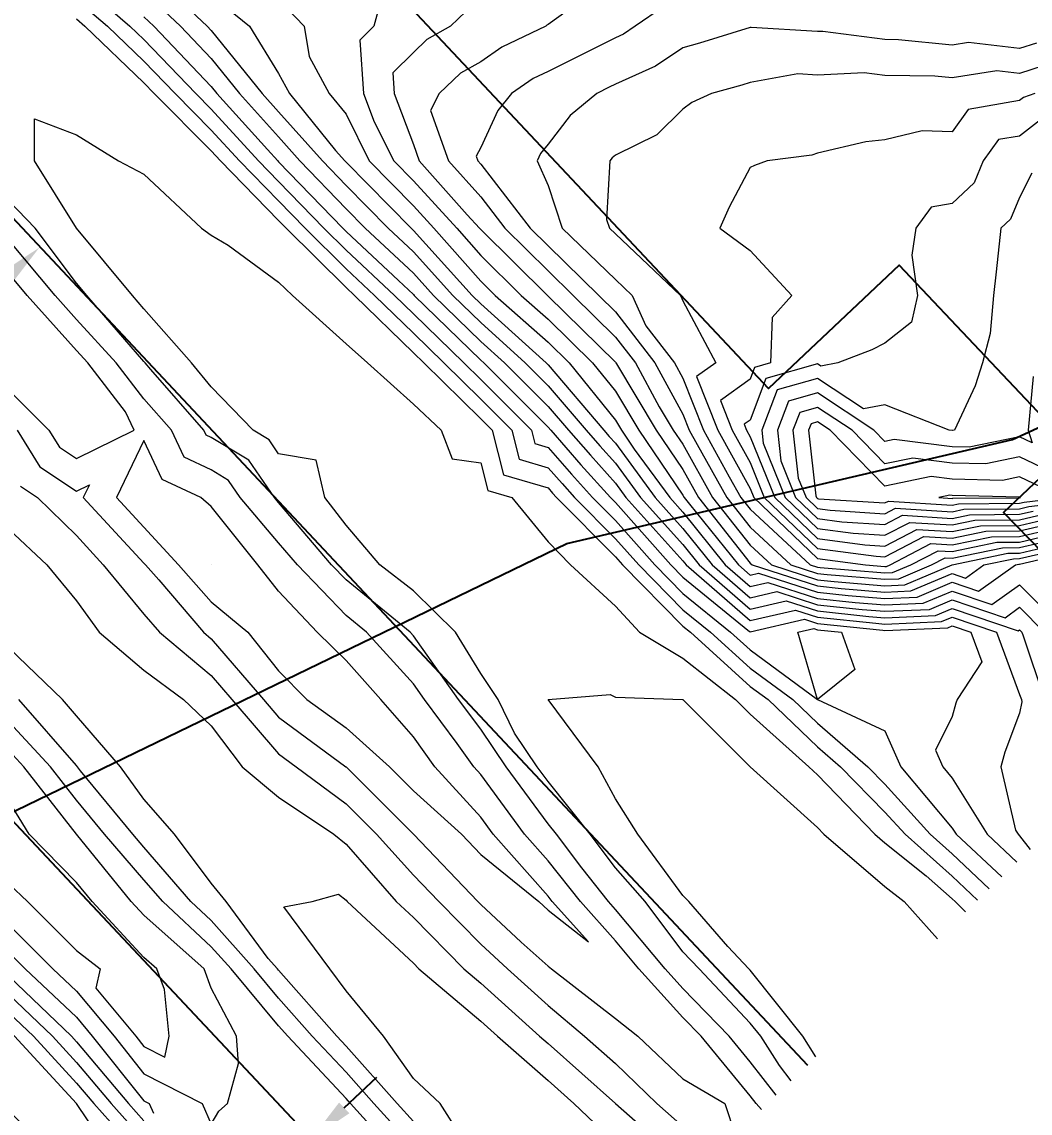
# Model space of a CAD drawing. Extents: x 634962 to 644935, y 5969185 to 5972988.
# Drawn here: x 644490.9 to 644603.1, y 5971366.5 to 5971488.1 of the extents above; entities that cross this region are included whole.
import ezdxf

# ---------------------------------------------------------------- set-up
doc = ezdxf.new("R2010")
doc.units = 0
doc.header["$LTSCALE"] = 5
doc.header["$PDSIZE"] = 0.5
doc.layers.get('Defpoints').update_dxf_attribs({"color": 9})
for name, color, linetype in [('AS-POWER-OH-ATCO PIPELINES', 241, 'foc-OHPOWER'), ('L-TITLEDB', 4, 'Continuous'), ('L-TITLEDB-T', 4, 'Continuous'), ('P-TXT', 4, 'Continuous'), ('T-CREEK', 160, 'Continuous')]:
    doc.layers.add(name, color=color, linetype=linetype)
doc.layers.add('C-TOPO-MAJR', color=7, linetype='Continuous', lineweight=15, true_color=0xd3aa5f)
doc.layers.add('C-TOPO-MINR', color=7, linetype='Continuous', lineweight=13, true_color=0xe9d5af)
doc.styles.add('4.5', font='ARIALN.TTF', dxfattribs={"height": 4.5})
doc.styles.add('foc-LtypeFont', font='ARIALN.TTF', dxfattribs={"height": 7.35})
doc.linetypes.add('foc-OHPOWER', pattern='A,10,-1,["O/P",foc-LtypeFont,S=0.2,R=0,X=-0.5,Y=-0.75],-3.25', length=14.25)
doc.linetypes.add('foc-TOPO-flowdirection-NOLINE', pattern='A,0,[">",foc-LtypeFont,S=0.3,R=0,X=0,Y=-0.945],-20,[">",foc-LtypeFont,S=0.3,R=0,X=0,Y=-0.945],0', length=20)
doc.dimstyles.new('Compass 2 500', dxfattribs={"dimscale": 2.5, "dimtxt": 4.5, "dimasz": 2, "dimexe": 0.2, "dimexo": 0.0625, "dimgap": 0.5, "dimtad": 0, "dimtih": 1, "dimtoh": 1, "dimzin": 0, "dimdsep": 46, "dimtxsty": '4.5', "dimcen": 0.1, "dimse1": 1, "dimse2": 1, "dimclrd": 256, "dimclrt": 256, "dimaunit": 1, "dimadec": 4, "dimazin": 0, "dimtfac": 0.06, "dimtofl": 0, "dimtmove": 0, "dimatfit": 1, "dimfxl": 0.2, "dimtolj": 1, "dimtzin": 0, "dimlwd": -1, "dimarcsym": 0})

# ---------------------------------------------------------------- blocks, each defined once
blk = doc.blocks.new('*D471')
at = {"layer": 'Defpoints', "color": 0, "transparency": 16777216}
for p in [(644501.25, 5971343.19), (644597.49, 5971284.4), (644575.6, 5971263.88)]:
    blk.add_point(p, dxfattribs=at)
at = {"layer": 'L-TITLEDB-T', "transparency": 16777216}
for p, q in [((644526.79, 5971367.13), (644530.43, 5971370.55)), ((644497.6, 5971339.77), (644493.95, 5971336.35)), ((644493.95, 5971336.35), (644488.95, 5971336.35))]:
    blk.add_line(p, q, dxfattribs=at)
for points in [[(644526.22, 5971367.73), (644527.36, 5971366.52), (644523.14, 5971363.71)], [(644497.03, 5971340.37), (644498.17, 5971339.16), (644501.25, 5971343.19)]]:
    blk.add_solid(points, dxfattribs=at)
at = {"layer": 'L-TITLEDB-T', "transparency": 16777216, "insert": (644471.64, 5971336.35), "char_height": 4.5, "attachment_point": 5, "style": '4.5', "bg_fill": 3, "box_fill_scale": 1.1, "bg_fill_color": 256, "bg_fill_true_color": 13158600, "bg_fill_transparency": 0}
blk.add_mtext('\\A1;30.18 Railway\\PPlan 6276 BB', dxfattribs=at)
blk = doc.blocks.new('*D477')
at = {"layer": 'Defpoints', "color": 0, "transparency": 16777216}
for p in [(644480.35, 5971547.07), (644445.05, 5971514.07), (644528.15, 5971495.93)]:
    blk.add_point(p, dxfattribs=at)
at = {"layer": 'P-TXT', "transparency": 16777216}
for p, q in [((644531.8, 5971499.35), (644535.45, 5971502.76)), ((644535.45, 5971502.76), (644540.45, 5971502.76)), ((644489.2, 5971459.52), (644485.54, 5971456.11))]:
    blk.add_line(p, q, dxfattribs=at)
for points in [[(644531.23, 5971499.96), (644532.37, 5971498.74), (644528.15, 5971495.93)], [(644488.63, 5971460.13), (644489.77, 5971458.91), (644492.85, 5971462.93)]]:
    blk.add_solid(points, dxfattribs=at)
at = {"layer": 'P-TXT', "transparency": 16777216, "insert": (644565.14, 5971502.76), "char_height": 4.5, "attachment_point": 5, "style": '4.5', "bg_fill": 3, "box_fill_scale": 1.1, "bg_fill_color": 256, "bg_fill_true_color": 13158600, "bg_fill_transparency": 0}
blk.add_mtext('\\A1;Variable Width Road \\PPlan 082 3749', dxfattribs=at)

msp = doc.modelspace()

# ---------------------------------------------------------------- linework, layer by layer
at = {"layer": 'AS-POWER-OH-ATCO PIPELINES', "ltscale": 0.5, "flags": 128}
msp.add_lwpolyline([(644183.888, 5971725.162), (644545.356, 5971339.953)], dxfattribs=at)
at = {"layer": 'C-TOPO-MAJR', "lineweight": 15, "flags": 128}
for points, elevation in [([(644496.992, 5971492.738), (644502.928, 5971487.576), (644504.49, 5971486.076), (644510.258, 5971480.078), (644511.988, 5971478.334), (644517.253, 5971472.58), (644519.487, 5971470.298), (644524.52, 5971465.082), (644526.985, 5971462.634), (644532.372, 5971457.583), (644534.483, 5971455.534), (644540.092, 5971450.085), (644541.981, 5971448.224), (644547.618, 5971442.587), (644547.997, 5971441.105), (644549.479, 5971440.67), (644552.083, 5971437.694), (644554.428, 5971435.089), (644556.977, 5971432.523), (644561.351, 5971427.591), (644564.475, 5971424.41), (644569.791, 5971420.093), (644571.973, 5971418.117), (644579.471, 5971412.595), (644577.29, 5971420.093), (644579.06, 5971420.504), (644579.471, 5971420.371), (644582.137, 5971420.093), (644583.608, 5971415.957), (644579.471, 5971412.595), (644586.969, 5971409.114), (644588.727, 5971405.097), (644594.467, 5971398.293), (644594.898, 5971397.599), (644599.973, 5971392.851)], 703.82), ([(644519.487, 5971490.575), (644522.324, 5971487.576), (644522.873, 5971484.189), (644525.11, 5971480.078), (644526.985, 5971477.76), (644529.575, 5971472.58), (644534.483, 5971467.581), (644536.77, 5971465.082), (644541.981, 5971459.169), (644543.582, 5971457.583), (644549.479, 5971452.392), (644551.826, 5971450.085), (644556.977, 5971443.716), (644557.65, 5971442.587), (644559.077, 5971440.488), (644563.016, 5971435.089), (644564.475, 5971433.463), (644569.207, 5971427.591), (644571.973, 5971425.187), (644573.925, 5971425.64), (644579.471, 5971423.851), (644583.648, 5971423.415), (644586.969, 5971423.139), (644591.239, 5971423.321), (644594.467, 5971424.679), (644598.878, 5971423.181), (644601.965, 5971425.386), (644607.171, 5971420.093)], 701.82), ([(644603.853, 5971485.688), (644601.965, 5971485.076), (644596.283, 5971485.761), (644594.467, 5971485.473), (644588.489, 5971486.056), (644586.969, 5971486.076), (644580.048, 5971486.999), (644579.471, 5971486.971), (644572.103, 5971487.446), (644571.973, 5971487.423), (644566.349, 5971485.701), (644564.475, 5971485.177), (644561.44, 5971483.113), (644556.977, 5971481.112), (644556.287, 5971480.767), (644554.908, 5971480.078), (644551.939, 5971477.617), (644549.479, 5971474.454), (644548.646, 5971473.413), (644548.258, 5971472.58), (644549.479, 5971469.817), (644551.057, 5971465.082), (644556.977, 5971459.363), (644558.852, 5971457.583), (644560.364, 5971454.197), (644563.551, 5971450.085), (644564.475, 5971448.386), (644566.788, 5971442.587), (644569.652, 5971437.41), (644570.947, 5971435.089), (644571.973, 5971433.79), (644578.662, 5971427.591), (644579.471, 5971427.33), (644579.763, 5971427.3), (644586.969, 5971426.701), (644587.823, 5971426.737), (644589.853, 5971427.591), (644592.889, 5971429.17), (644594.467, 5971429.072), (644599.441, 5971430.116), (644601.965, 5971430.137), (644605.984, 5971431.071)], 699.821), ([(644489.494, 5971446.998), (644493.905, 5971442.587), (644495.091, 5971440.686), (644496.992, 5971439.426), (644503.393, 5971442.587), (644502.445, 5971444.632), (644498.255, 5971450.085), (644496.992, 5971451.464), (644491.504, 5971457.583), (644489.494, 5971459.99)], 703.82), ([(644603.491, 5971448.559), (644602.912, 5971442.587), (644603.358, 5971441.195), (644601.965, 5971441.86), (644596.365, 5971440.69), (644594.467, 5971440.735), (644588.004, 5971441.553), (644586.969, 5971441.338), (644585.75, 5971442.587), (644579.471, 5971446.739), (644576.24, 5971445.819), (644575.007, 5971442.587), (644575.381, 5971439.179), (644577.03, 5971435.089), (644579.471, 5971432.748), (644582.163, 5971432.398), (644586.969, 5971432.09), (644588.942, 5971433.116), (644594.467, 5971432.775), (644596.38, 5971433.176), (644601.965, 5971433.222), (644603.48, 5971433.575)], 697.821), ([(644489.494, 5971387.472), (644494.364, 5971382.603), (644496.992, 5971380.127), (644501.165, 5971375.105), (644504.49, 5971370.939), (644510.959, 5971367.607), (644511.988, 5971365.324), (644512.822, 5971366.773), (644513.799, 5971367.607), (644515.029, 5971372.064), (644514.801, 5971375.105), (644514.801, 5971375.105), (644511.988, 5971380.461), (644511.199, 5971382.603), (644504.49, 5971388.578), (644503.078, 5971390.101), (644496.992, 5971397.599), (644491.127, 5971405.097), (644489.494, 5971406.87)], 703.82), ([(644502.042, 5971360.108), (644496.992, 5971367.607), (644490.075, 5971375.105), (644489.494, 5971375.662), (644482.157, 5971382.603), (644481.996, 5971382.75), (644481.017, 5971383.581), (644480.87, 5971382.603), (644479.809, 5971377.292), (644481.81, 5971375.105), (644481.996, 5971374.849), (644488.714, 5971367.607), (644489.494, 5971366.812), (644495.902, 5971360.108)], 705.819)]:
    msp.add_lwpolyline(points, dxfattribs=dict(at, elevation=elevation))
at = {"layer": 'C-TOPO-MAJR', "lineweight": 15, "elevation": 703.82, "flags": 128}
msp.add_lwpolyline([(644549.947, 5971390.101), (644549.479, 5971390.693), (644543.376, 5971397.599), (644541.981, 5971399.503), (644536.873, 5971405.097), (644534.483, 5971408.463), (644530.867, 5971412.595), (644526.985, 5971416.944), (644523.771, 5971420.093), (644519.487, 5971424.657), (644517.16, 5971427.591), (644511.988, 5971434.111), (644510.835, 5971435.089), (644506.519, 5971437.117), (644504.49, 5971441.434), (644501.435, 5971435.089), (644504.49, 5971431.79), (644508.331, 5971427.591), (644511.988, 5971423.483), (644516.045, 5971420.093), (644519.487, 5971415.808), (644522.636, 5971412.595), (644526.985, 5971409.444), (644531.822, 5971405.097), (644534.483, 5971402.437), (644539.839, 5971397.599), (644541.981, 5971395.336), (644548.433, 5971390.101), (644549.479, 5971389.164), (644553.979, 5971385.601), (644549.947, 5971390.101)], close=True, dxfattribs=at)
at = {"layer": 'C-TOPO-MINR', "lineweight": 13, "flags": 128}
for points, elevation in [([(644504.49, 5971494.233), (644511.543, 5971487.576), (644511.988, 5971487.107), (644517.659, 5971480.078), (644519.487, 5971478.046), (644524.36, 5971472.58), (644526.985, 5971469.841), (644531.663, 5971465.082), (644534.483, 5971462.463), (644538.874, 5971457.583), (644541.981, 5971454.563), (644546.941, 5971450.085), (644549.479, 5971447.547), (644553.721, 5971442.587), (644555.241, 5971440.851), (644556.977, 5971438.922), (644559.774, 5971435.089), (644564.475, 5971429.85), (644566.295, 5971427.591), (644571.973, 5971422.656), (644575.979, 5971423.585), (644579.471, 5971422.459), (644585.202, 5971421.861), (644586.969, 5971421.714), (644592.606, 5971421.955), (644594.467, 5971422.738), (644601.818, 5971420.24), (644601.965, 5971420.345), (644602.213, 5971420.093), (644602.355, 5971419.703), (644604.745, 5971412.595)], 702.62), ([(644504.49, 5971491.43), (644508.573, 5971487.576), (644511.988, 5971483.983), (644515.139, 5971480.078), (644519.487, 5971475.243), (644521.861, 5971472.58), (644526.985, 5971467.233), (644529.1, 5971465.082), (644534.483, 5971460.083), (644536.732, 5971457.583), (644541.981, 5971452.48), (644544.634, 5971450.085), (644549.479, 5971445.24), (644551.748, 5971442.587), (644554.188, 5971439.799), (644556.977, 5971436.7), (644558.152, 5971435.089), (644564.475, 5971428.043), (644564.839, 5971427.591), (644571.973, 5971421.39), (644577.006, 5971422.558), (644579.471, 5971421.763), (644585.979, 5971421.084), (644586.969, 5971421.001), (644593.289, 5971421.272), (644594.467, 5971421.767), (644599.395, 5971420.093), (644601.965, 5971413.171), (644602.159, 5971412.595), (644602.221, 5971412.34), (644601.965, 5971411.096), (644600.33, 5971406.733), (644599.873, 5971405.097), (644601.511, 5971398.053), (644601.793, 5971397.599), (644601.965, 5971397.438), (644603.13, 5971395.909)], 703.02), ([(644511.988, 5971491.068), (644516.237, 5971487.576), (644519.487, 5971482.307), (644520.7, 5971480.078), (644525.831, 5971473.733), (644526.86, 5971472.58), (644526.985, 5971472.449), (644534.226, 5971465.082), (644534.483, 5971464.843), (644541.017, 5971457.583), (644541.981, 5971456.646), (644549.248, 5971450.085), (644549.479, 5971449.855), (644555.694, 5971442.587), (644556.293, 5971441.903), (644556.977, 5971441.143), (644561.395, 5971435.089), (644564.475, 5971431.656), (644567.751, 5971427.591), (644571.973, 5971423.921), (644574.952, 5971424.612), (644579.471, 5971423.155), (644584.425, 5971422.638), (644586.969, 5971422.426), (644591.922, 5971422.638), (644594.467, 5971423.709), (644600.348, 5971421.71), (644601.965, 5971422.866), (644604.692, 5971420.093)], 702.22), ([(644531.022, 5971491.037), (644530.094, 5971487.576), (644528.539, 5971486.021), (644528.945, 5971480.078), (644530.121, 5971476.942), (644532.302, 5971472.58), (644534.483, 5971470.358), (644539.312, 5971465.082), (644541.981, 5971462.053), (644546.494, 5971457.583), (644549.479, 5971454.956), (644554.434, 5971450.085), (644556.977, 5971446.941), (644559.573, 5971442.587), (644564.475, 5971435.372), (644564.633, 5971435.089), (644565.225, 5971434.339), (644570.663, 5971427.591), (644571.973, 5971426.452), (644572.898, 5971426.667), (644579.471, 5971424.547), (644582.871, 5971424.192), (644586.969, 5971423.851), (644590.556, 5971424.004), (644594.467, 5971425.65), (644597.408, 5971424.651), (644601.524, 5971427.591), (644601.889, 5971427.668), (644601.965, 5971427.668), (644607.986, 5971429.068)], 701.42), ([(644553.717, 5971490.836), (644549.479, 5971487.764), (644549.358, 5971487.697), (644549.211, 5971487.576), (644544.335, 5971485.222), (644541.981, 5971483.606), (644539.731, 5971482.327), (644537.367, 5971480.078), (644536.389, 5971478.171), (644538.395, 5971472.58), (644541.981, 5971468.556), (644544.669, 5971465.082), (644549.479, 5971460.316), (644552.264, 5971457.583), (644556.977, 5971452.959), (644559.205, 5971450.085), (644561.857, 5971445.205), (644563.418, 5971442.587), (644564.475, 5971441.031), (644567.79, 5971435.089), (644571.973, 5971429.791), (644574.347, 5971427.591), (644579.471, 5971425.938), (644581.317, 5971425.746), (644586.969, 5971425.276), (644589.19, 5971425.371), (644594.467, 5971427.591), (644600.665, 5971428.892), (644601.965, 5971428.903), (644606.985, 5971430.07)], 700.62), ([(644496.992, 5971490.564), (644500.429, 5971487.576), (644504.49, 5971483.677), (644507.951, 5971480.078), (644511.988, 5971476.009), (644515.126, 5971472.58), (644519.487, 5971468.124), (644522.423, 5971465.082), (644526.985, 5971460.551), (644530.15, 5971457.583), (644534.483, 5971453.376), (644537.871, 5971450.085), (644541.981, 5971446.035), (644545.429, 5971442.587), (644546.253, 5971439.361), (644549.479, 5971438.415), (644551.031, 5971436.641), (644552.428, 5971435.089), (644556.977, 5971430.51), (644559.566, 5971427.591), (644564.475, 5971422.592), (644567.553, 5971420.093), (644571.973, 5971416.091), (644576.72, 5971412.595), (644579.471, 5971409.964), (644585.076, 5971405.097), (644586.969, 5971403.165), (644592.015, 5971397.599), (644594.467, 5971395.412), (644598.582, 5971391.503)], 704.219), ([(644562.333, 5971489.718), (644559.182, 5971487.576), (644557.87, 5971486.683), (644556.977, 5971486.283), (644552.84, 5971484.215), (644549.479, 5971482.534), (644547.822, 5971481.734), (644545.409, 5971480.078), (644543.885, 5971478.173), (644541.981, 5971474.08), (644541.472, 5971473.088), (644541.655, 5971472.58), (644541.981, 5971472.214), (644547.498, 5971465.082), (644549.479, 5971463.119), (644555.12, 5971457.583), (644556.977, 5971455.762), (644561.378, 5971450.085), (644564.475, 5971444.387), (644565.193, 5971442.587), (644566.082, 5971440.98), (644569.369, 5971435.089), (644571.973, 5971431.79), (644576.504, 5971427.591), (644579.471, 5971426.634), (644580.54, 5971426.523), (644586.969, 5971425.988), (644588.506, 5971426.054), (644592.16, 5971427.591), (644593.678, 5971428.38), (644594.467, 5971428.332), (644600.053, 5971429.504), (644601.965, 5971429.52), (644606.484, 5971430.57)], 700.22), ([(644496.992, 5971488.391), (644497.93, 5971487.576), (644504.49, 5971481.277), (644505.644, 5971480.078), (644511.988, 5971473.684), (644512.999, 5971472.58), (644519.487, 5971465.951), (644520.326, 5971465.082), (644526.985, 5971458.469), (644527.929, 5971457.583), (644534.483, 5971451.218), (644535.649, 5971450.085), (644541.981, 5971443.846), (644543.24, 5971442.587), (644544.509, 5971437.618), (644549.479, 5971436.16), (644549.979, 5971435.589), (644550.429, 5971435.089), (644556.977, 5971428.497), (644557.78, 5971427.591), (644564.475, 5971420.775), (644565.314, 5971420.093), (644571.973, 5971414.064), (644573.968, 5971412.595), (644579.471, 5971407.333), (644582.046, 5971405.097), (644586.969, 5971400.072), (644589.212, 5971397.599), (644594.467, 5971392.913), (644597.279, 5971390.242)], 704.619), ([(644504.49, 5971488.627), (644505.604, 5971487.576), (644511.988, 5971480.859), (644512.619, 5971480.078), (644518.238, 5971473.828), (644519.38, 5971472.58), (644519.487, 5971472.471), (644526.618, 5971465.082), (644526.985, 5971464.717), (644532.816, 5971459.25), (644534.483, 5971457.702), (644534.59, 5971457.583), (644541.981, 5971450.398), (644542.327, 5971450.085), (644549.479, 5971442.933), (644549.775, 5971442.587), (644553.136, 5971438.746), (644556.427, 5971435.089), (644556.977, 5971434.536), (644563.136, 5971427.591), (644564.475, 5971426.228), (644571.732, 5971420.335), (644571.973, 5971420.125), (644578.033, 5971421.531), (644579.471, 5971421.067), (644586.756, 5971420.307), (644586.969, 5971420.289), (644593.972, 5971420.588), (644594.467, 5971420.797), (644596.538, 5971420.093), (644597.762, 5971416.798), (644595.03, 5971412.595), (644594.876, 5971412.186), (644594.467, 5971410.72), (644592.593, 5971406.971), (644593.413, 5971405.097), (644594.467, 5971403.847), (644598.346, 5971397.599), (644601.667, 5971394.492)], 703.42), ([(644540.329, 5971489.228), (644538.62, 5971487.576), (644535.982, 5971486.076), (644534.483, 5971484.65), (644532.197, 5971482.364), (644532.353, 5971480.078), (644534.483, 5971474.398), (644535.135, 5971472.58), (644540.481, 5971466.581), (644541.854, 5971465.082), (644541.981, 5971464.937), (644549.406, 5971457.583), (644549.479, 5971457.519), (644553.223, 5971453.839), (644556.977, 5971450.156), (644557.031, 5971450.085), (644557.096, 5971449.966), (644561.495, 5971442.587), (644564.475, 5971438.202), (644566.211, 5971435.089), (644571.973, 5971427.791), (644572.189, 5971427.591), (644579.471, 5971425.243), (644582.094, 5971424.969), (644586.969, 5971424.563), (644589.873, 5971424.688), (644594.467, 5971426.621), (644595.938, 5971426.121), (644597.996, 5971427.591), (644601.277, 5971428.28), (644601.965, 5971428.285), (644607.486, 5971429.569)], 701.02), ([(644605.95, 5971483.591), (644601.965, 5971482.299), (644599.44, 5971482.603), (644594.467, 5971481.815), (644592.542, 5971482.003), (644586.969, 5971482.077), (644584.662, 5971482.385), (644579.471, 5971482.134), (644577.273, 5971482.275), (644571.973, 5971481.302), (644571.036, 5971481.015), (644567.688, 5971480.078), (644565.474, 5971479.078), (644564.475, 5971478.348), (644561.591, 5971475.463), (644556.977, 5971473.222), (644556.626, 5971472.931), (644556.352, 5971472.58), (644555.99, 5971466.068), (644556.319, 5971465.082), (644556.977, 5971464.446), (644564.207, 5971457.583), (644564.475, 5971456.984), (644568.144, 5971450.085), (644566.001, 5971448.559), (644568.384, 5971442.587), (644571.973, 5971436.099), (644572.38, 5971435.089), (644579.471, 5971428.288), (644584.827, 5971427.591), (644586.969, 5971427.413), (644587.14, 5971427.42), (644587.546, 5971427.591), (644592.1, 5971429.959), (644594.467, 5971429.813), (644598.828, 5971430.728), (644601.965, 5971430.754), (644605.483, 5971431.572)], 699.421), ([(644603.68, 5971480.078), (644602.41, 5971479.633), (644601.965, 5971479.288), (644596.236, 5971478.309), (644594.467, 5971475.823), (644591.135, 5971475.912), (644586.969, 5971474.907), (644584.86, 5971474.689), (644579.471, 5971473.445), (644578.828, 5971473.223), (644573.85, 5971472.58), (644572.474, 5971472.079), (644571.973, 5971471.828), (644569.646, 5971467.409), (644568.599, 5971465.082), (644571.973, 5971462.582), (644576.628, 5971457.583), (644574.427, 5971455.129), (644574.237, 5971450.085), (644572.475, 5971449.583), (644571.973, 5971448.268), (644568.655, 5971445.905), (644569.979, 5971442.587), (644571.973, 5971438.982), (644573.542, 5971435.089), (644579.471, 5971429.403), (644586.008, 5971428.552), (644586.969, 5971428.491), (644591.31, 5971430.748), (644594.467, 5971430.553), (644598.216, 5971431.34), (644601.965, 5971431.371), (644604.982, 5971432.072)], 699.021), ([(644604.632, 5971477.412), (644601.965, 5971475.342), (644599.607, 5971474.939), (644597.928, 5971472.58), (644596.899, 5971470.148), (644594.467, 5971467.844), (644592.134, 5971467.415), (644590.429, 5971465.082), (644589.968, 5971462.083), (644590.611, 5971457.583), (644589.933, 5971454.62), (644586.969, 5971452.273), (644585.511, 5971451.544), (644581.721, 5971450.085), (644579.828, 5971449.728), (644579.471, 5971449.964), (644573.73, 5971448.329), (644571.973, 5971443.723), (644571.31, 5971443.251), (644571.574, 5971442.587), (644571.973, 5971441.866), (644574.705, 5971435.089), (644579.471, 5971430.518), (644584.726, 5971429.834), (644586.969, 5971429.691), (644590.521, 5971431.538), (644594.467, 5971431.294), (644597.604, 5971431.952), (644601.965, 5971431.988), (644604.481, 5971432.573)], 698.621), ([(644576.541, 5971370.156), (644575.233, 5971371.844), (644573.145, 5971375.105), (644571.973, 5971376.575), (644566.28, 5971382.603), (644564.475, 5971384.514), (644560.285, 5971390.101), (644556.977, 5971393.85), (644554.165, 5971397.599), (644549.479, 5971403.456), (644548.272, 5971405.097), (644545.73, 5971408.846), (644543.925, 5971412.595), (644541.981, 5971415.511), (644539.185, 5971420.093), (644534.483, 5971424.717), (644530.734, 5971427.591), (644526.985, 5971432.014), (644524.633, 5971435.089), (644523.652, 5971439.255), (644519.487, 5971439.949), (644518.415, 5971441.516), (644516.637, 5971442.587), (644511.988, 5971447.43), (644509.791, 5971450.085), (644504.49, 5971456.113), (644503.22, 5971457.583), (644496.992, 5971465.081), (644496.992, 5971465.082), (644496.989, 5971465.085), (644492.307, 5971472.58), (644492.307, 5971477.265), (644496.992, 5971475.463), (644501.678, 5971472.58), (644504.49, 5971471.079), (644510.917, 5971465.082), (644511.988, 5971464.292), (644513.863, 5971463.207), (644519.487, 5971459.083), (644521.038, 5971457.583), (644526.985, 5971452.194), (644529.394, 5971450.085), (644534.483, 5971445.49), (644537.586, 5971442.587), (644538.794, 5971439.401), (644541.981, 5971438.946), (644542.765, 5971435.874), (644545.441, 5971435.089), (644549.479, 5971430.169), (644551.978, 5971427.591), (644556.977, 5971423.009), (644559.669, 5971420.093), (644564.475, 5971417.209), (644570.356, 5971412.595), (644571.973, 5971410.978), (644578.493, 5971405.097), (644579.471, 5971404.215), (644585.837, 5971397.599), (644586.969, 5971396.631), (644591.584, 5971392.985), (644594.467, 5971390.413), (644594.796, 5971390.101), (644595.941, 5971388.946)], 705.019), ([(644603.329, 5971471.216), (644601.965, 5971468.49), (644600.952, 5971466.095), (644599.882, 5971465.082), (644599.341, 5971460.208), (644599.05, 5971457.583), (644598.697, 5971453.354), (644597.853, 5971450.085), (644597.027, 5971447.525), (644594.734, 5971442.587), (644594.514, 5971442.541), (644594.467, 5971442.542), (644594.111, 5971442.587), (644586.969, 5971445.417), (644584.589, 5971444.968), (644579.471, 5971448.352), (644574.985, 5971447.074), (644573.273, 5971442.587), (644573.434, 5971441.127), (644575.867, 5971435.089), (644579.471, 5971431.633), (644583.445, 5971431.116), (644586.969, 5971430.89), (644589.732, 5971432.327), (644594.467, 5971432.034), (644596.992, 5971432.564), (644601.965, 5971432.605), (644603.981, 5971433.074)], 698.221), ([(644574.861, 5971368.529), (644571.973, 5971372.257), (644569.63, 5971375.105), (644564.475, 5971380.426), (644562.51, 5971382.603), (644556.977, 5971389.229), (644556.196, 5971390.101), (644553.227, 5971393.851), (644550.416, 5971397.599), (644549.479, 5971398.77), (644544.825, 5971405.097), (644541.981, 5971409.291), (644539.513, 5971412.595), (644534.483, 5971419.691), (644534.12, 5971420.093), (644526.985, 5971425.914), (644525.371, 5971427.591), (644519.487, 5971434.53), (644519.012, 5971435.089), (644516.16, 5971439.261), (644511.988, 5971441.774), (644511.435, 5971442.034), (644511.175, 5971442.587), (644505.242, 5971449.334), (644504.62, 5971450.085), (644504.49, 5971450.233), (644498.136, 5971457.583), (644496.992, 5971458.96), (644492.378, 5971465.082), (644489.494, 5971468.105)], 704.619), ([(644573.232, 5971366.951), (644572.635, 5971367.607), (644571.973, 5971368.461), (644566.506, 5971375.105), (644564.475, 5971377.201), (644559.598, 5971382.603), (644556.977, 5971385.741), (644553.072, 5971390.101), (644549.479, 5971394.639), (644546.863, 5971397.599), (644541.981, 5971404.264), (644541.22, 5971405.097), (644539.357, 5971407.721), (644535.716, 5971412.595), (644534.483, 5971414.335), (644529.282, 5971420.093), (644526.985, 5971421.968), (644521.575, 5971427.591), (644519.487, 5971430.053), (644515.216, 5971435.089), (644513.905, 5971437.006), (644511.988, 5971438.161), (644508.977, 5971439.576), (644507.562, 5971442.587), (644504.49, 5971446.08), (644501.412, 5971450.085), (644496.992, 5971454.912), (644494.596, 5971457.583), (644489.494, 5971463.693)], 704.219), ([(644607.642, 5971436.91), (644601.965, 5971439.622), (644598.216, 5971438.838), (644594.467, 5971438.929), (644590.072, 5971439.485), (644586.969, 5971438.838), (644583.312, 5971442.587), (644579.471, 5971445.127), (644577.495, 5971444.564), (644576.741, 5971442.587), (644577.329, 5971437.232), (644578.192, 5971435.089), (644579.471, 5971433.863), (644580.881, 5971433.679), (644586.969, 5971433.29), (644588.153, 5971433.905), (644594.467, 5971433.516), (644595.768, 5971433.789), (644601.965, 5971433.84), (644602.979, 5971434.075), (644609.464, 5971434.851)], 697.421), ([(644490.376, 5971442.587), (644492.917, 5971438.512), (644496.992, 5971435.812), (644498.42, 5971436.517), (644497.733, 5971435.089), (644504.49, 5971427.791), (644504.673, 5971427.591), (644506.156, 5971425.926), (644511.128, 5971420.093), (644511.988, 5971419.374), (644517.811, 5971412.595), (644519.487, 5971410.644), (644526.984, 5971405.098), (644526.985, 5971405.097), (644526.985, 5971405.097), (644534.483, 5971397.599), (644534.483, 5971397.599), (644534.489, 5971397.593), (644541.655, 5971390.101), (644541.981, 5971389.77), (644546.481, 5971385.6), (644549.479, 5971382.915), (644549.873, 5971382.603), (644556.977, 5971377.094), (644559.477, 5971375.105), (644564.475, 5971370.35), (644569.161, 5971367.607), (644570.32, 5971364.131)], 704.219), ([(644490.744, 5971436.339), (644492.63, 5971435.089), (644496.992, 5971430.88), (644499.968, 5971427.591), (644504.49, 5971422.112), (644506.211, 5971420.093), (644511.988, 5971415.266), (644514.282, 5971412.595), (644519.487, 5971406.535), (644521.431, 5971405.097), (644526.985, 5971400.989), (644530.374, 5971397.599), (644534.483, 5971393.055), (644537.308, 5971390.101), (644541.981, 5971385.359), (644544.956, 5971382.603), (644549.479, 5971378.532), (644553.546, 5971375.105), (644556.977, 5971372.083), (644561.591, 5971367.607), (644564.475, 5971365.073)], 704.619), ([(644489.494, 5971431.549), (644493.684, 5971427.591), (644496.992, 5971423.574), (644499.492, 5971420.093), (644504.49, 5971415.855), (644508.901, 5971412.595), (644511.988, 5971409.679), (644515.425, 5971405.097), (644519.487, 5971401.736), (644525.639, 5971397.599), (644526.985, 5971396.505), (644532.574, 5971390.101), (644534.483, 5971388.322), (644540.106, 5971382.603), (644541.981, 5971381.019), (644548.542, 5971375.105), (644549.479, 5971374.283), (644556.976, 5971367.608), (644556.977, 5971367.607), (644556.977, 5971367.607), (644564.475, 5971361.02)], 705.019), ([(644534.483, 5971365.607), (644532.673, 5971367.607), (644526.985, 5971374.013), (644525.962, 5971375.105), (644519.487, 5971382.448), (644519.357, 5971382.603), (644518.334, 5971383.755), (644513.638, 5971390.101), (644511.988, 5971392.162), (644507.886, 5971397.599), (644504.49, 5971401.511), (644501.872, 5971405.097), (644496.992, 5971410.79), (644495.42, 5971412.595), (644489.494, 5971418.336)], 705.019), ([(644579.293, 5971372.822), (644577.831, 5971375.105), (644571.973, 5971382.456), (644571.834, 5971382.603), (644569.475, 5971385.101), (644565.156, 5971390.101), (644564.475, 5971390.782), (644559.476, 5971397.599), (644556.977, 5971401.545), (644555.049, 5971405.097), (644549.481, 5971412.593), (644549.497, 5971412.595), (644556.401, 5971413.171), (644556.977, 5971412.872), (644564.457, 5971412.595), (644564.475, 5971412.589), (644571.967, 5971405.097), (644571.973, 5971405.096), (644571.977, 5971405.093), (644579.471, 5971398.334), (644580.179, 5971397.599), (644586.969, 5971391.794), (644589.111, 5971390.101), (644592.843, 5971385.945)], 705.419), ([(644534.483, 5971362.751), (644530.087, 5971367.607), (644526.985, 5971371.101), (644523.236, 5971375.105), (644519.487, 5971379.356), (644516.772, 5971382.603), (644511.988, 5971387.99), (644509.723, 5971390.101), (644504.49, 5971396.153), (644503.241, 5971397.599), (644497.434, 5971404.655), (644497.112, 5971405.097), (644496.992, 5971405.236), (644490.582, 5971412.595)], 704.619), ([(644532.438, 5971362.153), (644527.502, 5971367.607), (644526.985, 5971368.189), (644520.509, 5971375.105), (644519.487, 5971376.264), (644514.186, 5971382.603), (644511.988, 5971385.078), (644506.599, 5971390.101), (644504.49, 5971392.54), (644500.116, 5971397.599), (644496.992, 5971401.395), (644494.097, 5971405.097), (644489.494, 5971410.095)], 704.219), ([(644489.494, 5971392.056), (644491.539, 5971390.101), (644496.992, 5971384.647), (644499.638, 5971382.603), (644499.134, 5971380.461), (644503.583, 5971375.105), (644504.49, 5971373.969), (644506.833, 5971372.762), (644507.302, 5971375.105), (644506.782, 5971380.311), (644505.938, 5971382.603), (644505.938, 5971382.603), (644504.49, 5971383.892), (644498.731, 5971390.101), (644496.992, 5971392.243), (644491.731, 5971397.599), (644489.494, 5971401.241)], 703.42), ([(644541.981, 5971360.502), (644537.482, 5971367.607), (644534.483, 5971370.419), (644531.151, 5971375.105), (644526.985, 5971380.171), (644525.186, 5971382.603), (644520.062, 5971389.525), (644523.233, 5971390.101), (644526.152, 5971390.933), (644526.985, 5971390.257), (644527.121, 5971390.101), (644534.483, 5971383.238), (644535.108, 5971382.603), (644541.981, 5971376.794), (644543.855, 5971375.105), (644549.479, 5971370.174), (644552.363, 5971367.607), (644556.977, 5971363.196)], 705.419), ([(644489.494, 5971384.381), (644491.272, 5971382.603), (644496.992, 5971377.216), (644498.746, 5971375.105), (644504.49, 5971367.91), (644505.079, 5971367.607), (644505.562, 5971366.535)], 704.219), ([(644489.494, 5971381.741), (644496.412, 5971375.105), (644496.992, 5971374.475), (644502.76, 5971367.607), (644504.49, 5971365.679)], 704.619), ([(644489.494, 5971379.715), (644494.299, 5971375.105), (644496.992, 5971372.186), (644500.838, 5971367.607), (644504.49, 5971363.536)], 705.019), ([(644489.494, 5971377.688), (644492.187, 5971375.105), (644496.992, 5971369.896), (644498.915, 5971367.607), (644504.49, 5971361.394)], 705.419)]:
    msp.add_lwpolyline(points, dxfattribs=dict(at, elevation=elevation))
for points, elevation in [([(644602.479, 5971434.576), (644606.769, 5971435.089), (644601.965, 5971437.384), (644600.068, 5971436.987), (644594.467, 5971437.122), (644592.14, 5971437.416), (644586.969, 5971436.339), (644580.873, 5971442.587), (644579.471, 5971443.515), (644578.75, 5971443.309), (644578.474, 5971442.587), (644579.276, 5971435.284), (644579.355, 5971435.089), (644579.471, 5971434.978), (644579.599, 5971434.961), (644586.969, 5971434.489), (644587.364, 5971434.695), (644594.467, 5971434.256), (644595.156, 5971434.401), (644601.965, 5971434.457), (644602.479, 5971434.576)], 697.021), ([(644601.978, 5971435.077), (644602.083, 5971435.089), (644601.965, 5971435.145), (644601.919, 5971435.136), (644594.467, 5971435.315), (644594.209, 5971435.348), (644592.968, 5971435.089), (644594.467, 5971434.997), (644594.544, 5971435.013), (644601.965, 5971435.074), (644601.978, 5971435.077)], 696.621), ([(644511.989, 5971427.591), (644511.988, 5971427.592), (644511.986, 5971427.594), (644511.988, 5971427.591), (644511.988, 5971427.591), (644511.99, 5971427.59), (644511.989, 5971427.591)], 703.42)]:
    msp.add_lwpolyline(points, close=True, dxfattribs=dict(at, elevation=elevation))
at = {"layer": 'L-TITLEDB'}
for points in [[(644620.415, 5971412.65), (644600.183, 5971433.417), (644607.784, 5971440.607), (644588.552, 5971460.958), (644574.029, 5971447.222), (644497.458, 5971528.778), (644493.88, 5971532.59), (644461.086, 5971567.67), (644450.862, 5971578.671), (644417.553, 5971614.515), (644399.1, 5971634.372), (644388.641, 5971645.449), (644303.864, 5971735.235), (644253.703, 5971788.307)], [(644217.965, 5971755.983), (644306.164, 5971662.044), (644353.065, 5971612.076), (644363.493, 5971600.968), (644415.573, 5971545.483), (644425.836, 5971534.548), (644433.251, 5971526.65), (644565.921, 5971385.149), (644578.343, 5971371.902)], [(644217.965, 5971755.983), (644306.164, 5971662.044), (644353.065, 5971612.076), (644363.493, 5971600.968), (644415.573, 5971545.483), (644425.836, 5971534.548), (644433.251, 5971526.65), (644565.921, 5971385.149), (644578.343, 5971371.902)], [(644183.888, 5971725.162), (644545.356, 5971339.953)], [(644545.356, 5971339.953), (644183.888, 5971725.162)]]:
    msp.add_lwpolyline(points, dxfattribs=at)
at = {"layer": 'T-CREEK', "ltscale": 0.4, "flags": 128}
msp.add_lwpolyline([(644469.925, 5971266.895), (644470.965, 5971270.893), (644471.829, 5971289.262), (644468.526, 5971329.262), (644456.469, 5971380.37), (644481.863, 5971396.213), (644551.556, 5971429.982), (644601.192, 5971441.555), (644615.321, 5971448.043), (644627.582, 5971456.425), (644635.805, 5971468.583), (644663.003, 5971563.214), (644670.162, 5971576.584), (644709.658, 5971621.547), (644744.328, 5971667.689), (644757.61, 5971694.924), (644786.327, 5971785.972), (644810.838, 5971844.003), (644816.127, 5971852.903)], dxfattribs=at)
at = {"layer": 'T-CREEK', "linetype": 'foc-TOPO-flowdirection-NOLINE', "ltscale": 0.4, "flags": 128}
msp.add_lwpolyline([(644469.925, 5971266.895), (644470.965, 5971270.893), (644471.829, 5971289.262), (644468.526, 5971329.262), (644456.469, 5971380.37), (644481.863, 5971396.213), (644551.556, 5971429.982), (644601.192, 5971441.555), (644615.321, 5971448.043), (644627.582, 5971456.425), (644635.805, 5971468.583), (644663.003, 5971563.214), (644670.162, 5971576.584), (644709.658, 5971621.547), (644744.328, 5971667.689), (644757.61, 5971694.924), (644786.327, 5971785.972), (644810.838, 5971844.003), (644816.127, 5971852.903)], dxfattribs=at)

# ---------------------------------------------------------------- next in the draw order: dimensions: what is measured, and where the dimension line sits
at = {"layer": 'L-TITLEDB-T', "color": 6}
dim = msp.add_linear_dim(base=(644501.249, 5971343.186), p1=(644597.489, 5971284.396), p2=(644575.6, 5971263.875), angle=223.15124, text='30.18 Railway\\PPlan 6276 BB', dimstyle='Compass 2 500', override={"dimtfill": 1}, dxfattribs=at)
dim.commit()
dim.dimension.update_dxf_attribs({"geometry": '*D471', "text_midpoint": (644471.64, 5971336.347), "dimtype": 161})
at = {"layer": 'P-TXT'}
dim = msp.add_linear_dim(base=(644528.148, 5971495.933), p1=(644445.048, 5971514.068), p2=(644480.347, 5971547.066), angle=43.07068, text='Variable Width Road \\PPlan 082 3749', dimstyle='Compass 2 500', override={"dimtfill": 1}, dxfattribs=at)
dim.commit()
dim.dimension.update_dxf_attribs({"geometry": '*D477', "text_midpoint": (644565.14, 5971502.762), "dimtype": 161})

doc.saveas('drawing.dxf')
